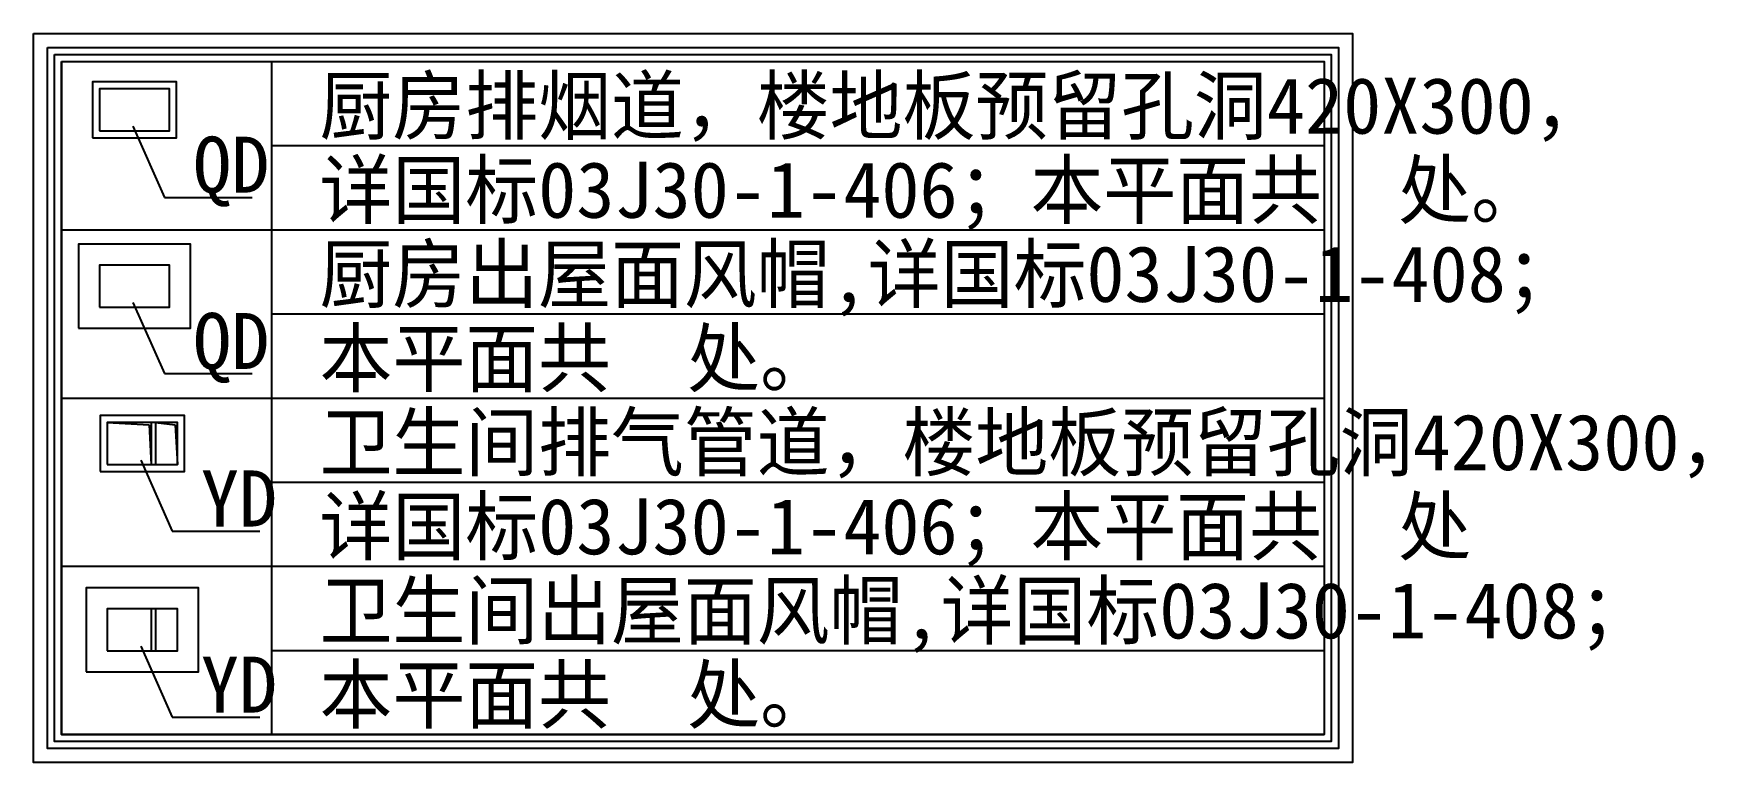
# Model space of a CAD drawing. Header units: metres. Extents: x -3734 to 8184, y -4501 to 699.
import ezdxf

# ---------------------------------------------------------------- set-up
doc = ezdxf.new("R2010")
doc.units = ezdxf.units.M
doc.layers.add('PUB_TEXT', color=75, linetype='Continuous')

msp = doc.modelspace()

# ---------------------------------------------------------------- linework, layer by layer
for p, q in [((-3534.1, 498.59), (5477.69, 498.59)), ((-3534.1, 498.59), (-3534.1, -4301.41)), ((-2034.1, 498.59), (-2034.1, -4301.41)), ((5477.69, 498.59), (5477.69, -4301.41)), ((-3023.63, 36.6), (-2798.98, -470.4)), ((-2034.1, -101.41), (5477.69, -101.41)), ((-2798.98, -470.4), (-2173.5, -470.4)), ((-3534.1, -701.41), (5477.69, -701.41)), ((-3023.63, -1220.85), (-2798.98, -1727.85)), ((-2034.1, -1301.41), (5477.69, -1301.41)), ((-2798.98, -1727.85), (-2173.5, -1727.85)), ((-3534.1, -1901.41), (5477.69, -1901.41)), ((-3206.97, -2076.6), (-2907.93, -2093.71)), ((-2907.93, -2093.71), (-2893.8, -2376.6)), ((-2893.8, -2076.6), (-2893.8, -2376.6)), ((-2863.8, -2076.6), (-2863.8, -2376.6)), ((-2863.8, -2076.6), (-2723.14, -2092.54)), ((-2723.14, -2092.54), (-2706.97, -2376.6)), ((-2968.22, -2343.79), (-2743.57, -2850.79)), ((-2034.1, -2501.41), (5477.69, -2501.41)), ((-2743.57, -2850.79), (-2118.09, -2850.79)), ((-3534.1, -3101.41), (5477.69, -3101.41)), ((-2893.8, -3404.13), (-2893.8, -3704.13)), ((-2863.8, -3404.13), (-2863.8, -3704.13)), ((-2968.22, -3671.31), (-2743.57, -4178.32)), ((-2034.1, -3701.41), (5477.69, -3701.41)), ((-2743.57, -4178.32), (-2118.09, -4178.32)), ((-3534.1, -4301.41), (5477.69, -4301.41))]:
    msp.add_line(p, q)
for points in [[(-3734.1, 698.59), (5677.69, 698.59), (5677.69, -4501.41), (-3734.1, -4501.41)], [(-3634.1, 598.59), (5577.69, 598.59), (5577.69, -4401.41), (-3634.1, -4401.41)], [(-3584.1, 548.59), (5527.69, 548.59), (5527.69, -4351.41), (-3584.1, -4351.41)], [(-3534.1, 498.59), (5477.69, 498.59), (5477.69, -4301.41), (-3534.1, -4301.41)], [(-3312.38, -46.21), (-2712.38, -46.21), (-2712.38, 353.79), (-3312.38, 353.79)], [(-3262.38, 3.79), (-2762.38, 3.79), (-2762.38, 303.79), (-3262.38, 303.79)], [(-3412.38, -1403.66), (-2612.38, -1403.66), (-2612.38, -803.66), (-3412.38, -803.66)], [(-3262.38, -1253.66), (-2762.38, -1253.66), (-2762.38, -953.66), (-3262.38, -953.66)], [(-3256.97, -2426.6), (-2656.97, -2426.6), (-2656.97, -2026.6), (-3256.97, -2026.6)], [(-3206.97, -2376.6), (-2706.97, -2376.6), (-2706.97, -2076.6), (-3206.97, -2076.6)], [(-3356.97, -3854.13), (-2556.97, -3854.13), (-2556.97, -3254.13), (-3356.97, -3254.13)], [(-3206.97, -3704.13), (-2706.97, -3704.13), (-2706.97, -3404.13), (-3206.97, -3404.13)]]:
    msp.add_lwpolyline(points, close=True)

# ---------------------------------------------------------------- texts
at = {"layer": 'PUB_TEXT'}
for s, p in [('厨房排烟道，楼地板预留孔洞420X300，', (-1692.22, -16.37)), ('QD', (-2594.45, -437.43)), ('详国标03J30-1-406；本平面共  处。', (-1692.22, -616.37)), ('厨房出屋面风帽,详国标03J30-1-408；', (-1692.22, -1216.37)), ('QD', (-2594.45, -1694.88)), ('本平面共  处。', (-1692.22, -1816.37)), ('卫生间排气管道，楼地板预留孔洞420X300，', (-1692.22, -2416.37)), ('YD', (-2539.04, -2817.82)), ('详国标03J30-1-406；本平面共  处', (-1692.22, -3016.37)), ('卫生间出屋面风帽,详国标03J30-1-408；', (-1692.22, -3616.37)), ('YD', (-2539.04, -4145.35)), ('本平面共  处。', (-1692.22, -4216.37))]:
    msp.add_text(s, height=400, dxfattribs=at).set_placement(p)

doc.saveas('drawing.dxf')
